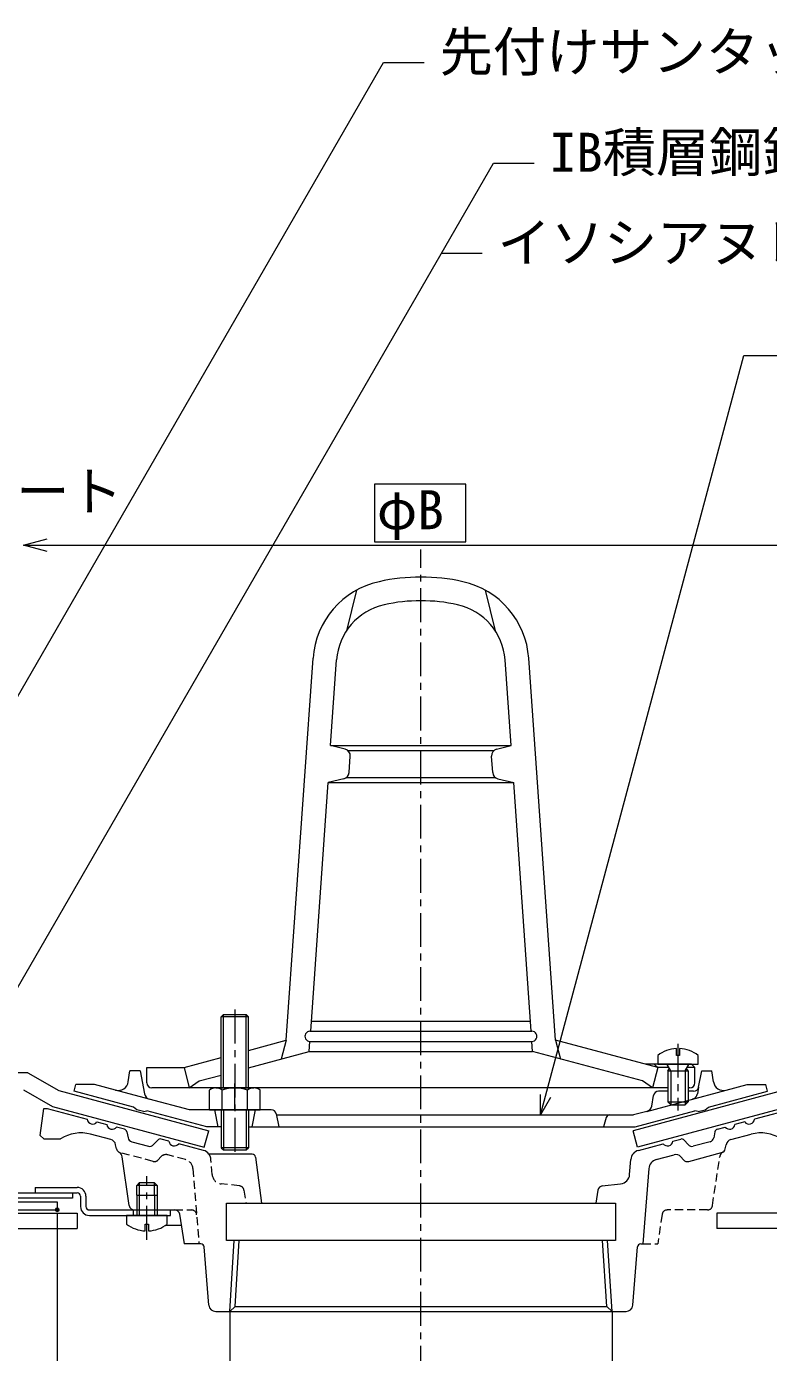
# Model space of a CAD drawing. Units: millimetres, scale not verified. Extents: x -840 to 840, y -594 to 594.
# Drawn here: x -156.6 to 62.7, y -315.3 to 76.6 of the extents above; entities that cross this region are included whole.
import ezdxf
from ezdxf.enums import TextEntityAlignment as Align

# ---------------------------------------------------------------- set-up
doc = ezdxf.new("R2010")
doc.units = ezdxf.units.MM
doc.header["$LTSCALE"] = 2
doc.header["$PDMODE"] = 32
doc.header["$PDSIZE"] = 1
doc.linetypes.add('CHAIN1', pattern=[8, 5, -1, 1, -1])
doc.linetypes.add('DASHED1', pattern=[1.8, 1.2, -0.6])
for name, color, linetype, lineweight in [('0-0_鋼材(受け鋼鈑)', 7, 'Continuous', 9), ('0-3_文字', 5, 'Continuous', 9), ('0-5_0', 7, 'Continuous', 9), ('0-7_部材(ﾋﾞｽ類)', 7, 'Continuous', 9), ('0-8_中心線', 2, 'CHAIN1', 9), ('0-9_部材(ﾄﾞﾚﾝ)', 4, 'Continuous', 9), ('0-B_IBｼｰﾄ', 4, 'Continuous', 9), ('0-E_躯体', 7, 'Continuous', 9), ('1-0_寸法線', 7, 'Continuous', 9)]:
    doc.layers.add(name, color=color, linetype=linetype, lineweight=lineweight)
doc.layers.add('1-2_Defpoints', color=7, linetype='Continuous')
doc.styles.add('ＭＳ ゴシック', font='')
doc.styles.get('ＭＳ ゴシック').set_extended_font_data('MS Gothic')

# ---------------------------------------------------------------- blocks, each defined once
blk = doc.blocks.new('_Open30')
at = {"layer": '0-5_0'}
blk.add_line((0, 0), (-2, 0), dxfattribs=at)
blk.add_lwpolyline([(-2, 0.5359), (0, 0), (-2, -0.5359)], dxfattribs=at)

msp = doc.modelspace()

# ---------------------------------------------------------------- linework, layer by layer
at = {"layer": '0-0_鋼材(受け鋼鈑)', "color": 2}
for p, q in [((-154.057, -266.554), (-141.657, -266.554)), ((-140.657, -269.154), (-140.657, -272.212)), ((-139.057, -269.154), (-139.057, -272.212)), ((-138.057, -273.212), (-114.057, -273.212)), ((-114.057, -274.812), (-114.057, -273.212)), ((-138.057, -274.812), (-114.057, -274.812))]:
    msp.add_line(p, q, dxfattribs=at)
at = {"layer": '0-0_鋼材(受け鋼鈑)', "color": 4}
for p, q in [((-480.457, -274.154), (-141.657, -274.154)), ((-141.657, -274.154), (-141.657, -278.654)), ((401.494, -274.154), (47.417, -274.154)), ((47.417, -274.154), (47.417, -278.654)), ((-484.957, -278.654), (-141.657, -278.654)), ((405.994, -278.654), (47.417, -278.654))]:
    msp.add_line(p, q, dxfattribs=at)
at = {"layer": '0-0_鋼材(受け鋼鈑)'}
for p, q in [((-479.457, -273.154), (-147.557, -273.154)), ((-477.057, -270.754), (-147.557, -270.754)), ((-147.557, -270.754), (-147.557, -273.154))]:
    msp.add_line(p, q, dxfattribs=at)
at = {"layer": '0-0_鋼材(受け鋼鈑)', "color": 2}
msp.add_lwpolyline([(-143.057, -269.754), (-290.057, -269.754), (-290.057, -268.154), (-143.057, -268.154)], close=True, dxfattribs=at)
msp.add_lwpolyline([(-154.057, -266.554), (-154.057, -268.154), (-141.657, -268.154)], dxfattribs=at)
for centre, radius, start, end in [((-141.657, -269.154), 2.6, 0, 90), ((-141.657, -269.154), 1, 0, 90), ((-138.057, -272.212), 2.6, 180, 270), ((-138.057, -272.212), 1, 180, 270)]:
    msp.add_arc(centre, radius, start, end, dxfattribs=at)
at = {"layer": '0-7_部材(ﾋﾞｽ類)'}
for p, q in [((-98.381, -237.109), (-98.381, -215.465)), ((-91.734, -237.109), (-91.734, -215.465)), ((-99.057, -237.109), (-99.057, -216.142)), ((-91.057, -237.109), (-91.057, -216.142)), ((29.943, -227.509), (29.943, -230.109)), ((33.813, -232.109), (32.761, -230.237)), ((38.073, -232.109), (39.125, -230.237)), ((32.943, -232.109), (33.384, -231.345)), ((32.943, -232.109), (38.943, -232.109)), ((32.943, -232.109), (32.943, -241.239)), ((33.813, -232.109), (33.813, -242.109)), ((38.073, -232.109), (38.073, -242.109)), ((38.943, -232.109), (38.502, -231.345)), ((38.943, -232.109), (38.943, -241.239)), ((-102.557, -243.609), (-102.557, -237.831)), ((-100.682, -237.109), (-89.432, -237.109)), ((-98.807, -243.609), (-98.807, -237.831)), ((-91.307, -243.609), (-91.307, -237.831)), ((-87.557, -243.609), (-87.557, -237.831)), ((33.813, -242.109), (32.943, -241.239)), ((32.943, -241.239), (38.943, -241.239)), ((33.813, -242.109), (38.073, -242.109)), ((38.073, -242.109), (38.943, -241.239)), ((-102.557, -243.609), (-87.557, -243.609)), ((-99.057, -243.609), (-99.057, -254.789)), ((-98.381, -243.609), (-98.381, -255.465)), ((-91.734, -243.609), (-91.734, -255.465)), ((-91.057, -243.609), (-91.057, -254.789)), ((-123.357, -265.212), (-124.057, -266.012)), ((-118.057, -266.012), (-124.057, -266.012)), ((-124.057, -268.812), (-124.057, -266.012)), ((-118.757, -265.212), (-123.357, -265.212)), ((-123.357, -265.212), (-123.357, -268.812)), ((-118.057, -266.012), (-118.757, -265.212)), ((-118.757, -268.812), (-118.757, -265.212)), ((-118.057, -266.012), (-118.057, -268.812)), ((-115.057, -277.412), (-115.057, -274.812))]:
    msp.add_line(p, q, dxfattribs=at)
for points in [[(-91.057, -216.142), (-99.057, -216.142), (-98.381, -215.465), (-91.734, -215.465)], [(-91.057, -254.789), (-99.057, -254.789), (-98.381, -255.465), (-91.734, -255.465)]]:
    msp.add_lwpolyline(points, close=True, dxfattribs=at)
for points in [[(36.422, -225.52), (36.422, -227.509), (35.464, -227.509), (35.464, -225.52)], [(29.943, -230.109), (41.943, -230.109), (41.943, -227.509)], [(-115.057, -274.812), (-127.057, -274.812), (-127.057, -277.412)], [(-121.536, -279.401), (-121.536, -277.412), (-120.578, -277.412), (-120.578, -279.401)]]:
    msp.add_lwpolyline(points, dxfattribs=at)
for centre, radius, start, end in [((35.943, -235.509), 10, 92.74547, 126.86987), ((35.943, -235.509), 10, 53.13013, 87.25453), ((32.543, -230.359), 0.25, 29.32918, 90), ((39.343, -230.359), 0.25, 90, 150.67082), ((-100.682, -239.905), 2.796, 47.89532, 132.10468), ((-95.057, -247.212), 10.103, 68.21253, 111.78747), ((-89.432, -239.905), 2.796, 47.89532, 132.10468), ((-121.057, -269.412), 10, 233.13013, 267.25453), ((-121.057, -269.412), 10, 272.74547, 306.86987)]:
    msp.add_arc(centre, radius, start, end, dxfattribs=at)
at = {"layer": '0-8_中心線'}
for p, q in [((-40.057, -355.42), (-40.057, -78.003)), ((-95.057, -213.987), (-95.057, -256.032)), ((35.943, -224.064), (35.943, -243.791)), ((-95.057, -243.609), (-95.057, -235.809)), ((-121.057, -282.013), (-121.057, -263.189))]:
    msp.add_line(p, q, dxfattribs=at)
at = {"layer": '0-9_部材(ﾄﾞﾚﾝ)'}
for p, q in [((-59.057, -89.969), (-62.057, -101.999)), ((-21.057, -89.969), (-18.057, -101.999)), ((-79.84, -223.012), (-71.946, -110.129)), ((-66.729, -135.869), (-64.963, -110.617)), ((-13.386, -135.869), (-15.152, -110.617)), ((-0.275, -223.012), (-8.169, -110.129)), ((-66.729, -135.869), (-13.386, -135.869)), ((-62.439, -136.958), (-66.729, -135.869)), ((-17.676, -136.958), (-13.386, -135.869)), ((-61.64, -137.369), (-18.475, -137.369)), ((-61.277, -143.913), (-60.936, -139.036)), ((-18.838, -143.913), (-19.179, -139.036)), ((-72.638, -220.369), (-67.498, -146.869)), ((-62.796, -145.716), (-67.498, -146.869)), ((-67.498, -146.869), (-12.617, -146.869)), ((-62.065, -145.369), (-18.049, -145.369)), ((-17.319, -145.716), (-12.617, -146.869)), ((-7.477, -220.369), (-12.617, -146.869)), ((-72.428, -217.369), (-7.687, -217.369)), ((-91.057, -226.018), (-79.84, -223.012)), ((-79.84, -223.012), (-81.34, -228.59)), ((-73.057, -226.371), (-72.847, -223.369)), ((-72.847, -220.369), (-7.267, -220.369)), ((-72.847, -223.369), (-7.267, -223.369)), ((-7.057, -226.371), (-7.267, -223.369)), ((29.943, -231.109), (-0.275, -223.012)), ((-0.275, -223.012), (1.225, -228.59)), ((-91.057, -231.194), (-73.057, -226.371)), ((-73.057, -226.371), (-7.057, -226.371)), ((25.443, -235.079), (-7.057, -226.371)), ((-121.057, -235.609), (-121.057, -231.109)), ((-121.057, -231.109), (-110.057, -231.109)), ((-110.057, -231.109), (-99.057, -228.161)), ((39.943, -230.109), (26.211, -230.109)), ((29.943, -231.109), (28.943, -230.109)), ((33.251, -231.109), (29.943, -231.109)), ((40.943, -231.109), (38.634, -231.109)), ((40.943, -231.109), (39.943, -230.109)), ((40.943, -235.609), (40.943, -231.109)), ((-105.557, -235.079), (-99.057, -233.338)), ((32.943, -237.109), (-119.557, -237.109)), ((39.443, -237.109), (38.943, -237.109)), ((-152.557, -251.212), (-151.557, -243.212)), ((70.443, -243.212), (58.587, -246.389)), ((-131.728, -252.399), (-137.699, -250.799)), ((-135.804, -247.165), (-132.906, -247.942)), ((-127.707, -249.335), (-130.008, -248.718)), ((-126.987, -250.1), (-126.624, -251.873)), ((46.872, -250.1), (46.509, -251.873)), ((47.593, -249.335), (49.894, -248.718)), ((51.613, -252.399), (57.584, -250.799)), ((55.689, -247.165), (52.791, -247.942)), ((-152.557, -251.212), (-151.557, -252.212)), ((-151.557, -252.212), (-146.557, -252.212)), ((-130.047, -255.097), (-130.286, -253.93)), ((-125.543, -253.021), (-120.572, -254.353)), ((-117.861, -252.545), (-119.062, -253.899)), ((-114.553, -252.86), (-116.854, -252.243)), ((-104.34, -255.596), (-111.656, -253.636)), ((24.225, -255.596), (31.541, -253.636)), ((34.439, -252.86), (36.74, -252.243)), ((37.747, -252.545), (38.947, -253.899)), ((45.428, -253.021), (40.457, -254.353)), ((49.932, -255.097), (50.171, -253.93)), ((-126.247, -271.932), (-128.386, -257.512)), ((-89.937, -256.712), (-102.703, -256.712)), ((-88.945, -257.584), (-87.186, -271.212)), ((21.654, -262.742), (22.011, -258.256)), ((29.526, -258.317), (34.79, -256.907)), ((37.594, -258.403), (36.804, -257.511)), ((39.105, -258.856), (48.851, -256.245)), ((27.312, -260.977), (25.541, -283.212)), ((13.57, -266.087), (18.994, -265.486)), ((-124.057, -268.812), (-124.057, -274.812)), ((-124.057, -268.812), (-118.057, -268.812)), ((-123.357, -268.812), (-123.357, -274.812)), ((-118.757, -268.812), (-118.757, -274.812)), ((-118.057, -268.812), (-118.057, -274.812)), ((12.256, -267.331), (11.609, -271.212)), ((-125.057, -274.812), (-125.057, -273.212)), ((-125.057, -273.212), (-124.763, -273.212)), ((-124.763, -273.212), (-123.357, -273.212)), ((-118.757, -273.212), (-112.849, -273.212)), ((-111.366, -274.49), (-110.057, -283.212)), ((-96.572, -303.212), (-95.26, -282.212)), ((-95.001, -301.736), (-93.781, -282.212)), ((14.886, -301.736), (13.666, -282.212)), ((16.458, -303.212), (15.145, -282.212)), ((-105.074, -283.212), (-110.057, -283.212)), ((-102.704, -301.371), (-104.077, -284.133)), ((22.589, -301.371), (23.963, -284.133)), ((24.959, -283.212), (25.541, -283.212)), ((-95.001, -301.736), (-96.572, -303.212)), ((-95.001, -301.736), (14.886, -301.736)), ((14.886, -301.736), (16.458, -303.212)), ((-100.71, -303.212), (-96.572, -303.212)), ((-96.572, -303.212), (16.458, -303.212)), ((-96.572, -303.212), (-96.572, -338.954)), ((16.458, -303.212), (20.596, -303.212)), ((16.458, -303.212), (16.458, -338.954))]:
    msp.add_line(p, q, dxfattribs=at)
at = {"layer": '0-9_部材(ﾄﾞﾚﾝ)', "color": 6}
for p, q in [((-126.55, -235.328), (-126.057, -232.109)), ((-123.057, -232.109), (-126.057, -232.109)), ((-123.057, -232.109), (-121.789, -238.875)), ((42.047, -236.885), (42.943, -232.109)), ((42.943, -232.109), (45.943, -232.109)), ((46.436, -235.328), (45.943, -232.109)), ((-142.557, -238.109), (-142.057, -236.109)), ((-136.498, -236.109), (-142.057, -236.109)), ((-130.292, -237.772), (-136.498, -236.109)), ((-120.341, -240.438), (-130.292, -237.772)), ((26.714, -244.059), (50.178, -237.772)), ((32.943, -238.109), (30.199, -238.109)), ((40.573, -238.109), (38.943, -238.109)), ((50.178, -237.772), (56.384, -236.109)), ((56.384, -236.109), (61.943, -236.109)), ((62.443, -238.109), (61.943, -236.109)), ((-108.508, -243.609), (-120.341, -240.438)), ((28.165, -242.477), (28.722, -239.346)), ((-122.057, -244.12), (-121.057, -243.87)), ((-103.371, -248.609), (-121.057, -243.87)), ((-84.287, -243.609), (-108.508, -243.609)), ((-101.057, -243.609), (-100.057, -248.609)), ((-89.057, -243.609), (-90.057, -248.609)), ((-82.816, -244.815), (-82.057, -248.609)), ((-82.757, -245.109), (22.795, -245.109)), ((14.735, -245.834), (13.943, -248.609)), ((26.714, -244.059), (22.795, -245.109)), ((23.256, -248.609), (40.943, -243.87)), ((41.943, -244.12), (40.943, -243.87)), ((41.943, -244.12), (43.943, -243.584)), ((-99.057, -248.609), (-103.371, -248.609)), ((-91.057, -248.609), (23.256, -248.609))]:
    msp.add_line(p, q, dxfattribs=at)
at = {"layer": '0-9_部材(ﾄﾞﾚﾝ)', "color": 6, "linetype": 'DASHED1'}
msp.add_line((42.047, -236.885), (41.675, -238.875), dxfattribs=at)
at = {"layer": '0-9_部材(ﾄﾞﾚﾝ)', "linetype": 'DASHED1'}
for p, q in [((-119.219, -258.856), (-128.966, -256.245)), ((-117.709, -258.403), (-116.919, -257.511)), ((-109.641, -258.317), (-114.905, -256.907)), ((-101.769, -262.742), (-102.126, -258.256)), ((46.132, -271.932), (48.271, -257.512)), ((-107.427, -260.977), (-105.655, -283.212)), ((-93.685, -266.087), (-99.109, -265.486)), ((-92.371, -267.332), (-91.724, -271.212)), ((-112.849, -273.212), (-107.837, -273.212)), ((44.649, -273.212), (32.734, -273.212)), ((31.251, -274.49), (29.943, -283.212)), ((25.541, -283.212), (29.943, -283.212))]:
    msp.add_line(p, q, dxfattribs=at)
at = {"layer": '0-9_部材(ﾄﾞﾚﾝ)'}
for points in [[(-110.057, -231.109), (-108.557, -237.109), (-105.557, -235.079)], [(29.943, -231.109), (28.443, -237.109), (25.443, -235.079)], [(-151.557, -243.212), (-150.557, -243.212), (-138.702, -246.389)]]:
    msp.add_lwpolyline(points, dxfattribs=at)
at = {"layer": '0-9_部材(ﾄﾞﾚﾝ)', "color": 6}
for points in [[(-122.057, -244.12), (-124.057, -243.584), (-125.057, -242.798), (-142.557, -238.109)], [(43.943, -243.584), (44.943, -242.798), (62.443, -238.109)]]:
    msp.add_lwpolyline(points, dxfattribs=at)
at = {"layer": '0-9_部材(ﾄﾞﾚﾝ)'}
msp.add_lwpolyline([(-97.557, -271.212), (17.443, -271.212), (17.443, -282.212), (-97.557, -282.212)], close=True, dxfattribs=at)
for centre, radius, start, end in [((-40.057, -143.109), 57, 77.45692, 102.54308), ((-47.007, -111.873), 25, 102.54309, 175.99998), ((-33.108, -111.873), 25, 4.00002, 77.45691), ((-40.057, -143.109), 50, 77.45692, 102.54308), ((-47.007, -111.873), 18, 102.54309, 175.99998), ((-33.108, -111.873), 18, 4.00002, 77.45691), ((-62.931, -138.896), 2, 356.00018, 75.75797), ((-17.184, -138.896), 2, 104.24203, 183.99982), ((-63.272, -143.774), 2, 283.77217, 355.99979), ((-16.843, -143.774), 2, 184.00021, 256.22783), ((-72.847, -221.869), 1.5, 89.99948, 270.00052), ((-7.267, -221.869), 1.5, 269.99948, 90.00052), ((-119.557, -235.609), 1.5, 180.00013, 269.99703), ((39.443, -235.609), 1.5, 270, 0), ((-137.091, -246.174), 1.625, 187.6203, 322.37952), ((56.976, -246.174), 1.625, 217.6203, 352.37915), ((-140.546, -261.424), 11, 75.00011, 123.12976), ((-131.295, -247.727), 1.625, 187.61926, 322.37983), ((-127.966, -250.301), 1, 11.55019, 75.00613), ((47.852, -250.301), 1, 104.99922, 168.43358), ((51.181, -247.727), 1.625, 217.62017, 352.38075), ((60.431, -261.424), 11, 56.87024, 104.99989), ((-132.245, -254.331), 2, 11.56621, 75.0005), ((-125.154, -251.572), 1.5, 191.5649, 254.99991), ((-120.184, -252.904), 1.5, 254.99991, 318.43558), ((-117.113, -253.209), 1, 75.00023, 138.43498), ((-112.943, -252.644), 1.625, 187.61779, 322.38166), ((32.828, -252.644), 1.625, 217.61926, 352.38166), ((36.998, -253.209), 1, 41.56502, 104.99977), ((40.069, -252.904), 1.5, 221.56442, 285.00009), ((45.04, -251.572), 1.5, 285.00009, 348.4351), ((52.13, -254.331), 2, 104.9995, 168.43379), ((-128.578, -254.796), 1.5, 191.56628, 239.30832), ((-130.364, -257.806), 2, 8.43475, 59.30959), ((-105.117, -258.494), 3, 36.43097, 74.99991), ((-89.937, -257.712), 1, 7.35265, 90), ((25.002, -258.494), 3, 105.00009, 175.44576), ((30.302, -261.215), 3, 105.00009, 175.4454), ((35.308, -258.838), 2, 41.56493, 105.00024), ((38.716, -257.407), 1.5, 221.56349, 284.99872), ((48.463, -254.796), 1.5, 284.99872, 348.43372), ((13.736, -267.578), 1.5, 96.32884, 170.53767), ((18.663, -262.504), 3, 276.33025, 355.4454), ((-124.763, -271.712), 1.5, 188.43475, 270.001), ((-112.849, -274.712), 1.5, 8.5307, 90), ((-105.074, -284.212), 1, 4.55455, 90), ((24.959, -284.212), 1, 89.9997, 175.44557), ((-100.71, -301.212), 2, 184.55463, 270), ((20.596, -301.212), 2, 270, 355.44537)]:
    msp.add_arc(centre, radius, start, end, dxfattribs=at)
at = {"layer": '0-9_部材(ﾄﾞﾚﾝ)', "color": 6}
for centre, radius, start, end in [((-129.516, -234.874), 3, 254.99973, 351.29286), ((-119.823, -238.506), 2, 190.61488, 254.9992), ((30.199, -239.609), 1.5, 90.00108, 169.91172), ((40.573, -236.609), 1.5, 269.99976, 349.38514), ((49.401, -234.874), 3, 188.70714, 285.00027), ((26.196, -242.127), 2, 284.9995, 349.91257), ((-84.287, -245.109), 1.5, 11.31021, 90), ((15.697, -246.109), 1, 90, 164.05402)]:
    msp.add_arc(centre, radius, start, end, dxfattribs=at)
at = {"layer": '0-9_部材(ﾄﾞﾚﾝ)', "color": 6, "linetype": 'DASHED1'}
msp.add_arc((39.709, -238.507), 2, 284.99363, 349.38755, dxfattribs=at)
at = {"layer": '0-9_部材(ﾄﾞﾚﾝ)', "linetype": 'DASHED1'}
for centre, radius, start, end in [((-128.578, -254.796), 1.5, 239.30832, 255.00128), ((-118.831, -257.407), 1.5, 255.00128, 318.43651), ((-115.422, -258.838), 2, 74.99976, 138.43507), ((-110.417, -261.215), 3, 4.5546, 74.99991), ((-105.117, -258.494), 3, 4.55424, 36.43071), ((50.249, -257.806), 2, 120.69041, 171.56525), ((-98.778, -262.504), 3, 184.5546, 263.66975), ((-93.85, -267.578), 1.5, 9.46233, 83.67116), ((-107.837, -274.712), 1.5, 4.0559, 90), ((32.734, -274.712), 1.5, 90, 171.4693), ((44.649, -271.712), 1.5, 270, 351.56464)]:
    msp.add_arc(centre, radius, start, end, dxfattribs=at)
at = {"layer": '0-B_IBｼｰﾄ', "color": 7}
for p, q in [((-156.218, -232.654), (-287.459, -232.654)), ((-156.218, -232.654), (-147.072, -237.935)), ((-157.546, -237.661), (-149.002, -242.594)), ((-147.072, -237.935), (-102.787, -249.8)), ((66.957, -237.935), (22.672, -249.8)), ((68.887, -242.594), (23.966, -254.63)), ((23.966, -254.63), (22.672, -249.8))]:
    msp.add_line(p, q, dxfattribs=at)
msp.add_lwpolyline([(-149.002, -242.594), (-104.081, -254.63), (-102.787, -249.8)], dxfattribs=at)
at = {"layer": '0-E_躯体'}
msp.add_line((-115.48, -277.712), (-110.882, -277.712), dxfattribs=at)
at = {"layer": '1-0_寸法線'}
for p, q in [((-223.51, -232.654), (-51.071, 66.022)), ((-51.071, 66.022), (-39.071, 66.022)), ((-179.328, -242.154), (-18.568, 36.292)), ((-18.568, 36.292), (-6.568, 36.292)), ((-33.965, 9.624), (-21.965, 9.624)), ((-4.71, -245.109), (55.449, -20.596)), ((55.449, -20.596), (67.449, -20.597)), ((-150.557, -76.654), (70.443, -76.654)), ((-147.557, -274.154), (-147.557, -400.154))]:
    msp.add_line(p, q, dxfattribs=at)
msp.add_lwpolyline([(-53.757, -75.654), (-26.757, -75.654), (-26.757, -58.654), (-53.757, -58.654)], close=True, dxfattribs=at)
msp.add_lwpolyline([(-1.71, -239.913), (-4.71, -245.109), (-4.71, -239.109)], dxfattribs=at)
at = {"layer": '1-2_Defpoints'}
msp.add_point((-147.557, -273.154), dxfattribs=at)

# ---------------------------------------------------------------- block references
at = {"layer": '1-0_寸法線', "xscale": 3.5, "yscale": 3.5, "rotation": 180}
msp.add_blockref('_Open30', (-157.557, -76.654), dxfattribs=at)

# ---------------------------------------------------------------- texts
at = {"layer": '0-3_文字', "color": 7, "style": 'ＭＳ ゴシック'}
for s, p in [('先付けサンタックIB-HWCシート t=1.5㎜以上', (-34.531, 59.963)), ('IB積層鋼鈑(ドレンセット品)', (-2.028, 30.233)), ('イソシアヌレート系断熱材(ドレンセット品)', (-17.425, 3.565)), ('サンタックIB-HWCシート', (-301.239, -69.962))]:
    msp.add_text(s, height=11.54, dxfattribs=at).set_placement(p, align=Align.BOTTOM_LEFT)
at = {"layer": '1-0_寸法線', "style": 'ＭＳ ゴシック'}
msp.add_text('φB', height=11.54, dxfattribs=at).set_placement((-53.065, -75.428), align=Align.BOTTOM_LEFT)

doc.saveas('drawing.dxf')
